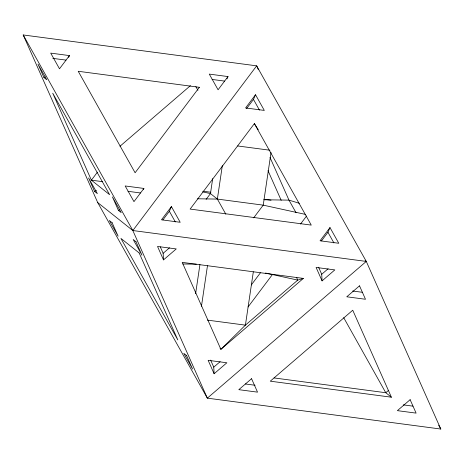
<?xml version="1.0" encoding="UTF-8"?>
<svg xmlns="http://www.w3.org/2000/svg" width="464" height="464" viewBox="0 0 464 464"><rect width="100%" height="100%" fill="white"/><g stroke="black" fill="none" stroke-linecap="round" stroke-linejoin="round"><path stroke-width="0.7" d="M195.611 293.683L199.938 264.544M212.68 178.657L210.465 193.587L206.126 199.363M201.457 306.281L207.466 265.768M225.835 214.188L217.367 199.079L222.32 165.671M253.321 271.834L245.415 325.142L220.887 349.346L220.064 348.18M271.022 152.546L263.221 205.146L253.663 217.854M68.666 57.356L69.432 55.593L50.709 53.116L59.502 68.8L69.432 55.593M143.388 189.614L143.898 188.442L125.176 185.965L133.968 201.643L143.898 188.442M162.899 219.913L169.377 211.3L171.407 206.602L180.2 222.285L161.478 219.803L171.407 206.602M226.989 78.926L228.004 76.577L209.287 74.101L218.074 89.784L228.004 76.577M246.575 108.622L253.483 99.435L255.519 94.737L264.306 110.42L245.589 107.944L255.519 94.737M321.471 240.897L327.949 232.284L329.985 227.58L338.772 243.264L320.056 240.787L329.985 227.58M97.44 172.138L91.396 180.177L109.614 194.683L52.734 93.206L91.396 180.177L102.701 181.673M365.151 260.519L366.287 261.423L207.344 398.153L132.832 230.533L256.656 65.847L366.287 261.423L440.8 429.043L207.344 398.153L97.713 202.577L23.2 34.957L256.656 65.847L258.413 69.803M254.376 123.621L190.13 209.078L311.263 225.104L254.376 123.621L258.233 129.711M251.297 284.948L260.414 272.82M300.504 224.077L306.582 215.992M248.06 306.953L272.356 274.642M119.99 146.247L190.449 85.637M163.502 259.892L157.528 246.454L176.245 248.93L163.502 259.892L163.142 253.292L169.517 247.805M303.357 278.4L220.887 349.346L182.219 262.369L303.357 278.4L297.766 280.105L245.415 325.142L207.437 320.119M214.113 373.746L208.139 360.308L226.861 362.784L214.113 373.746L213.759 367.146L220.133 361.665M322.074 280.877L316.1 267.432L334.822 269.909L322.074 280.877L321.72 274.27L328.089 268.789M388.49 390.392L385.775 392.724L274.062 377.94M43.941 77.523L46.76 79.762L37.967 64.084L43.941 77.523L45.194 76.867M94.557 191.377L97.37 193.621L88.583 177.938L94.557 191.377L96.437 190.391M118.407 210.366L121.226 212.611L112.433 196.927L118.407 210.366L119.66 209.711M197.478 198.783L217.367 199.079L263.221 205.146L305.341 214.374M264.132 199.769L288.985 200.135L299.332 203.29M182.828 263.981L196.318 264.178M52.838 58.371L66.01 60.111M212.106 79.443L224.588 81.096M237.667 145.957L269.909 150.226M203.006 191.209L210.882 192.247M263.877 199.259L271.04 200.21M128 191.307L140.476 192.96M97.713 202.577L132.832 230.533L366.287 261.423M352.652 291.015L362.361 292.297M391.407 397.207L270.274 381.182L352.744 310.23L391.407 397.207L385.775 392.724L343.696 317.649M245.386 383.977L255.096 385.265M403.268 404.869L412.977 406.157M202.745 191.893L210.465 193.587L217.367 199.079M265.466 273.029L297.766 280.105L296.595 277.472M438.677 425.256L440.8 429.043M253.483 99.435L259.463 110.101M327.949 232.284L333.929 242.945M296.049 212.732L288.985 200.135L269.996 157.412M195.837 86.582L197.942 90.347M169.377 211.3L175.351 221.966M23.2 34.957L132.832 230.533M318.588 267.229L321.72 274.27M267.989 170.613L281.19 200.309M160.3 246.889L163.142 253.292M210.627 360.105L213.759 367.146M199.358 87.302L135.105 172.759L78.225 71.276L199.358 87.302M251.558 378.699L238.809 389.667L257.532 392.144L251.558 378.699M359.513 285.83L346.77 296.792L365.493 299.268L359.513 285.83M410.13 399.684L397.387 410.646L416.104 413.122L410.13 399.684M112.137 222.743L109.324 220.499L118.111 236.182L112.137 222.743M135.987 241.732L133.174 239.494L141.967 255.177L135.987 241.732M139.148 252.932L120.93 238.426L177.811 339.903L139.148 252.932M186.603 355.586L183.79 353.348L192.577 369.031L186.603 355.586"/></g></svg>
